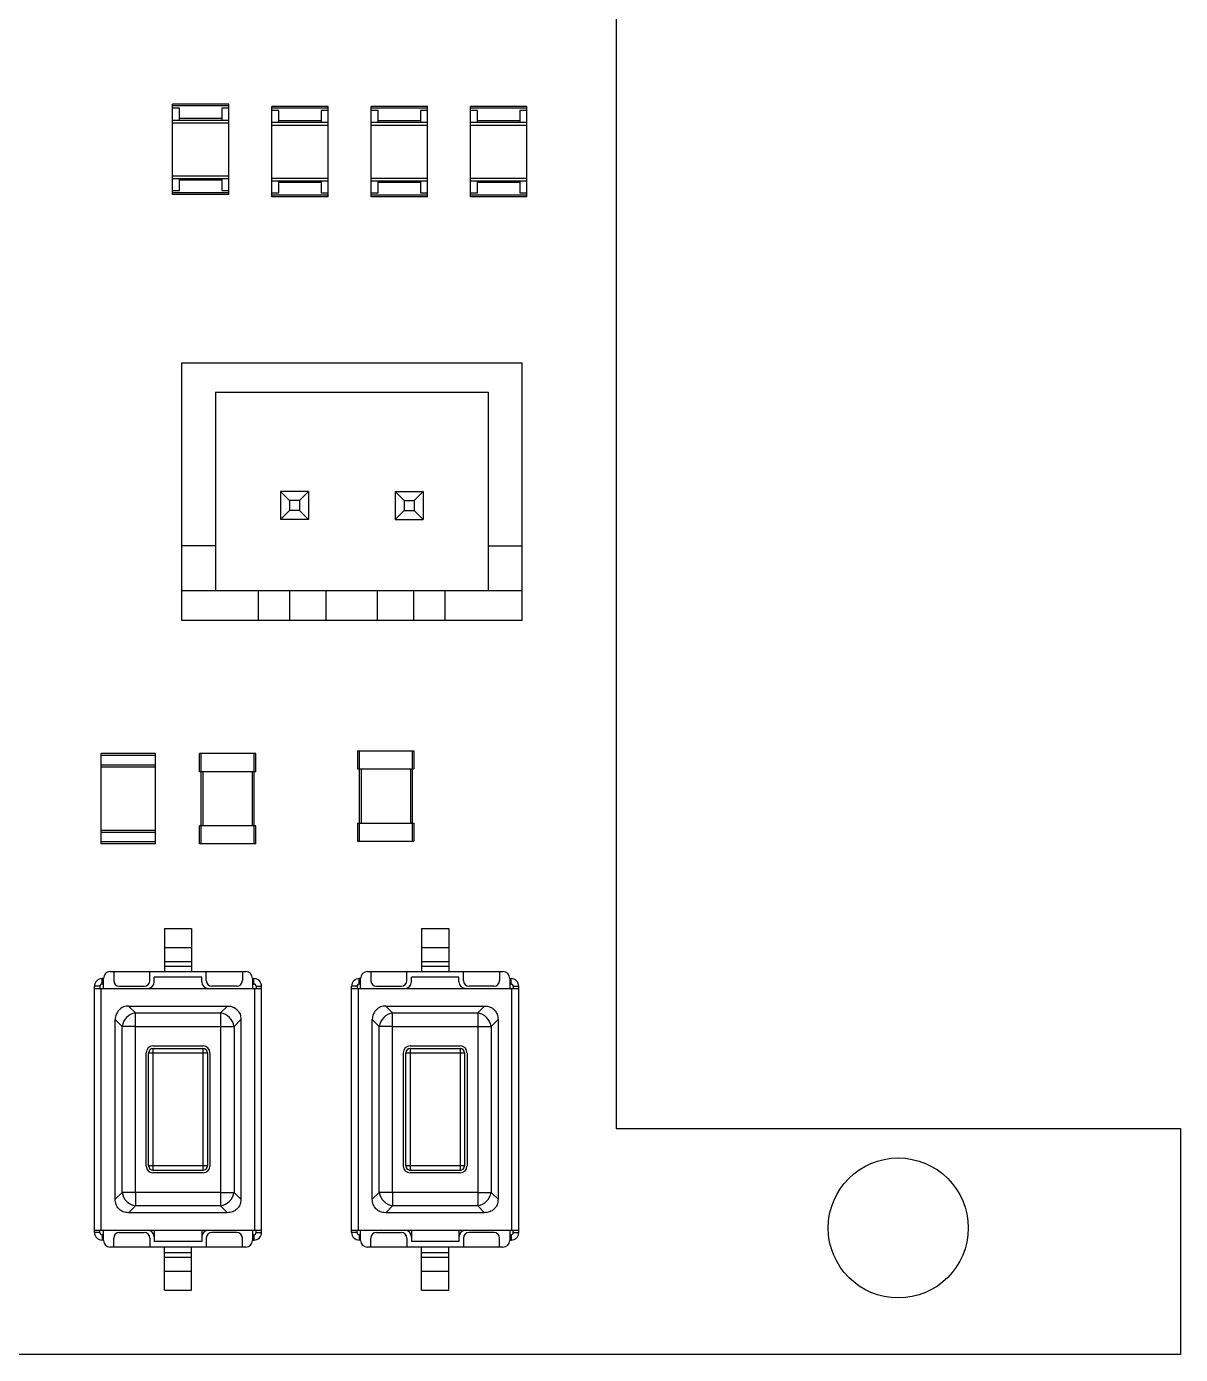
# Paper-space layout '_Front' of a CAD drawing. Header units: millimetres. Extents: x 113.8 to 173.8, y -128.2 to -58.2.
# Drawn here: x 148.21 to 173.76, y -128.2 to -98.81 of the extents above; entities that cross this region are included whole.
import ezdxf

# ---------------------------------------------------------------- set-up
doc = ezdxf.new("R2010")
doc.units = ezdxf.units.MM

psp = doc.layouts.new('_Front')

# ---------------------------------------------------------------- linework, layer by layer
at = {"color": 7, "linetype": 'Continuous', "lineweight": 25}
for p, q in [((161.262, -63.2), (161.262, -123.2)), ((151.438, -102.525), (151.438, -100.525)), ((152.688, -100.525), (151.438, -100.525)), ((152.688, -102.525), (152.688, -100.525)), ((152.688, -100.56), (151.438, -100.56)), ((151.594, -100.612), (151.438, -100.612)), ((151.594, -100.875), (151.594, -100.612)), ((152.688, -100.612), (152.531, -100.612)), ((152.531, -100.612), (152.531, -100.875)), ((153.637, -102.575), (153.637, -100.575)), ((154.887, -100.575), (153.637, -100.575)), ((154.887, -100.61), (153.637, -100.61)), ((153.794, -100.662), (153.637, -100.662)), ((153.794, -100.925), (153.794, -100.662)), ((154.887, -100.662), (154.731, -100.662)), ((154.731, -100.662), (154.731, -100.925)), ((154.887, -102.575), (154.887, -100.575)), ((157.088, -100.575), (155.838, -100.575)), ((155.838, -102.575), (155.838, -100.575)), ((157.088, -100.61), (155.838, -100.61)), ((155.994, -100.662), (155.838, -100.662)), ((155.994, -100.925), (155.994, -100.662)), ((157.088, -100.662), (156.931, -100.662)), ((156.931, -100.662), (156.931, -100.925)), ((157.088, -102.575), (157.088, -100.575)), ((158.037, -102.575), (158.037, -100.575)), ((159.287, -100.575), (158.037, -100.575)), ((159.287, -100.61), (158.037, -100.61)), ((158.194, -100.662), (158.037, -100.662)), ((158.194, -100.925), (158.194, -100.662)), ((159.131, -100.662), (159.131, -100.925)), ((159.287, -100.662), (159.131, -100.662)), ((159.287, -102.575), (159.287, -100.575)), ((151.438, -100.875), (152.688, -100.875)), ((151.438, -100.94), (152.688, -100.94)), ((152.531, -100.84), (151.594, -100.84)), ((153.637, -100.925), (154.887, -100.925)), ((153.637, -100.99), (154.887, -100.99)), ((154.731, -100.89), (153.794, -100.89)), ((155.838, -100.925), (157.088, -100.925)), ((155.838, -100.99), (157.088, -100.99)), ((156.931, -100.89), (155.994, -100.89)), ((158.037, -100.925), (159.287, -100.925)), ((158.037, -100.99), (159.287, -100.99)), ((159.131, -100.89), (158.194, -100.89)), ((151.438, -102.11), (152.688, -102.11)), ((152.688, -102.175), (151.438, -102.175)), ((151.594, -102.438), (151.594, -102.175)), ((152.531, -102.21), (151.594, -102.21)), ((152.531, -102.175), (152.531, -102.438)), ((153.637, -102.16), (154.887, -102.16)), ((154.887, -102.225), (153.637, -102.225)), ((153.794, -102.487), (153.794, -102.225)), ((154.731, -102.26), (153.794, -102.26)), ((154.731, -102.225), (154.731, -102.487)), ((155.838, -102.16), (157.088, -102.16)), ((157.088, -102.225), (155.838, -102.225)), ((155.994, -102.487), (155.994, -102.225)), ((156.931, -102.26), (155.994, -102.26)), ((156.931, -102.225), (156.931, -102.487)), ((158.037, -102.16), (159.287, -102.16)), ((159.287, -102.225), (158.037, -102.225)), ((158.194, -102.487), (158.194, -102.225)), ((159.131, -102.26), (158.194, -102.26)), ((159.131, -102.225), (159.131, -102.487)), ((151.438, -102.438), (151.594, -102.438)), ((152.688, -102.49), (151.438, -102.49)), ((152.688, -102.525), (151.438, -102.525)), ((152.531, -102.438), (152.688, -102.438)), ((153.637, -102.487), (153.794, -102.487)), ((154.887, -102.54), (153.637, -102.54)), ((154.887, -102.575), (153.637, -102.575)), ((154.731, -102.487), (154.887, -102.487)), ((155.838, -102.487), (155.994, -102.487)), ((157.088, -102.54), (155.838, -102.54)), ((157.088, -102.575), (155.838, -102.575)), ((156.931, -102.487), (157.088, -102.487)), ((158.037, -102.487), (158.194, -102.487)), ((159.287, -102.54), (158.037, -102.54)), ((159.287, -102.575), (158.037, -102.575)), ((159.131, -102.487), (159.287, -102.487)), ((151.643, -106.25), (159.183, -106.25)), ((151.643, -111.95), (151.643, -106.25)), ((159.183, -111.95), (159.183, -106.25)), ((152.393, -106.9), (152.393, -111.3)), ((152.393, -106.9), (158.433, -106.9)), ((158.433, -106.9), (158.433, -111.3)), ((154.032, -109.3), (153.833, -109.1)), ((154.452, -109.1), (153.833, -109.1)), ((153.833, -109.1), (153.833, -109.72)), ((154.252, -109.3), (154.032, -109.3)), ((154.032, -109.3), (154.032, -109.52)), ((154.252, -109.3), (154.452, -109.1)), ((154.252, -109.3), (154.252, -109.52)), ((154.452, -109.1), (154.452, -109.72)), ((156.373, -109.1), (156.373, -109.72)), ((156.572, -109.3), (156.373, -109.1)), ((156.373, -109.1), (156.993, -109.1)), ((156.572, -109.3), (156.572, -109.52)), ((156.572, -109.3), (156.792, -109.3)), ((156.792, -109.3), (156.993, -109.1)), ((156.792, -109.3), (156.792, -109.52)), ((156.993, -109.1), (156.993, -109.72)), ((154.032, -109.52), (153.833, -109.72)), ((154.252, -109.52), (154.032, -109.52)), ((154.252, -109.52), (154.452, -109.72)), ((156.572, -109.52), (156.373, -109.72)), ((156.572, -109.52), (156.792, -109.52)), ((156.792, -109.52), (156.993, -109.72)), ((154.452, -109.72), (153.833, -109.72)), ((156.373, -109.72), (156.993, -109.72)), ((152.393, -110.3), (151.643, -110.3)), ((158.433, -110.3), (159.183, -110.3)), ((159.183, -111.3), (151.643, -111.3)), ((153.343, -111.95), (153.343, -111.3)), ((154.042, -111.95), (154.042, -111.3)), ((154.843, -111.95), (154.843, -111.3)), ((155.982, -111.95), (155.982, -111.3)), ((156.782, -111.95), (156.782, -111.3)), ((157.482, -111.95), (157.482, -111.3)), ((159.183, -111.95), (151.643, -111.95)), ((149.863, -116.9), (149.863, -114.9)), ((151.062, -114.9), (149.863, -114.9)), ((151.062, -116.9), (151.062, -114.9)), ((153.287, -114.9), (152.037, -114.9)), ((152.037, -115.3), (152.037, -114.9)), ((152.077, -116.9), (152.077, -114.9)), ((153.248, -116.9), (153.248, -114.9)), ((153.287, -115.3), (153.287, -114.9)), ((155.537, -114.838), (155.537, -115.237)), ((155.537, -114.838), (156.787, -114.838)), ((155.577, -114.838), (155.577, -116.838)), ((156.748, -114.838), (156.748, -116.838)), ((156.787, -114.838), (156.787, -115.237)), ((151.062, -114.945), (149.863, -114.945)), ((151.062, -115.155), (149.863, -115.155)), ((151.062, -115.2), (149.863, -115.2)), ((153.287, -115.3), (152.037, -115.3)), ((152.118, -116.5), (152.118, -115.3)), ((153.208, -116.5), (153.208, -115.3)), ((155.537, -115.237), (156.787, -115.237)), ((155.618, -115.237), (155.618, -116.438)), ((156.708, -115.237), (156.708, -116.438)), ((151.062, -116.6), (149.863, -116.6)), ((151.062, -116.645), (149.863, -116.645)), ((152.037, -116.9), (152.037, -116.5)), ((153.287, -116.5), (152.037, -116.5)), ((153.287, -116.9), (153.287, -116.5)), ((155.537, -116.438), (155.537, -116.838)), ((155.537, -116.438), (156.787, -116.438)), ((156.787, -116.438), (156.787, -116.838)), ((151.062, -116.855), (149.863, -116.855)), ((151.062, -116.9), (149.863, -116.9)), ((153.287, -116.9), (152.037, -116.9)), ((155.537, -116.838), (156.787, -116.838)), ((151.262, -118.775), (151.262, -119.725)), ((151.262, -118.775), (151.863, -118.775)), ((151.863, -118.775), (151.863, -119.725)), ((156.958, -118.775), (156.958, -119.725)), ((156.958, -118.775), (157.558, -118.775)), ((157.558, -118.775), (157.558, -119.725)), ((151.262, -119.195), (151.863, -119.195)), ((156.958, -119.195), (157.558, -119.195)), ((151.262, -119.501), (151.863, -119.501)), ((151.262, -119.607), (151.863, -119.607)), ((156.958, -119.501), (157.558, -119.501)), ((156.958, -119.607), (157.558, -119.607)), ((149.882, -120), (149.882, -119.88)), ((149.912, -119.88), (149.882, -119.88)), ((149.912, -120.1), (149.912, -119.875)), ((150.062, -119.725), (153.062, -119.725)), ((150.137, -119.725), (150.137, -119.925)), ((150.938, -119.925), (150.938, -119.725)), ((152.088, -119.85), (151.037, -119.85)), ((151.037, -119.95), (151.037, -119.85)), ((152.088, -119.95), (152.088, -119.85)), ((152.188, -119.925), (152.188, -119.725)), ((152.988, -119.725), (152.988, -119.925)), ((153.213, -119.875), (153.213, -120.1)), ((153.213, -119.88), (153.243, -119.88)), ((153.243, -120), (153.243, -119.88)), ((155.577, -120), (155.577, -119.88)), ((155.607, -119.88), (155.577, -119.88)), ((155.607, -120.1), (155.607, -119.875)), ((155.757, -119.725), (158.757, -119.725)), ((155.833, -119.725), (155.833, -119.925)), ((156.632, -119.925), (156.632, -119.725)), ((157.782, -119.85), (156.732, -119.85)), ((156.732, -119.95), (156.732, -119.85)), ((157.782, -119.95), (157.782, -119.85)), ((157.882, -119.925), (157.882, -119.725)), ((158.683, -119.725), (158.683, -119.925)), ((158.907, -119.875), (158.907, -120.1)), ((158.907, -119.88), (158.938, -119.88)), ((158.938, -120), (158.938, -119.88)), ((149.713, -125.5), (149.713, -120.05)), ((149.833, -120.05), (149.713, -120.05)), ((149.713, -120.1), (153.412, -120.1)), ((149.833, -120.05), (149.833, -120.1)), ((149.863, -125.45), (149.863, -120.1)), ((149.912, -120), (149.882, -120)), ((150.262, -120.05), (150.812, -120.05)), ((152.863, -120.05), (152.312, -120.05)), ((153.213, -120), (153.243, -120)), ((153.262, -125.45), (153.262, -120.1)), ((153.292, -120.05), (153.412, -120.05)), ((153.292, -120.05), (153.292, -120.1)), ((153.412, -125.5), (153.412, -120.05)), ((155.407, -125.5), (155.407, -120.05)), ((155.528, -120.05), (155.407, -120.05)), ((155.407, -120.1), (159.107, -120.1)), ((155.528, -120.05), (155.528, -120.1)), ((155.558, -125.45), (155.558, -120.1)), ((155.607, -120), (155.577, -120)), ((155.958, -120.05), (156.507, -120.05)), ((158.558, -120.05), (158.007, -120.05)), ((158.907, -120), (158.938, -120)), ((158.958, -125.45), (158.958, -120.1)), ((158.988, -120.05), (159.107, -120.05)), ((158.988, -120.05), (158.988, -120.1)), ((159.107, -125.5), (159.107, -120.05)), ((150.467, -120.488), (150.62, -120.641)), ((150.467, -120.488), (152.658, -120.488)), ((152.658, -120.488), (152.505, -120.641)), ((156.162, -120.488), (156.315, -120.641)), ((156.162, -120.488), (158.353, -120.488)), ((158.353, -120.488), (158.2, -120.641)), ((150.17, -120.784), (150.323, -120.938)), ((150.17, -124.766), (150.17, -120.784)), ((150.62, -120.641), (152.505, -120.641)), ((150.62, -120.938), (150.62, -120.641)), ((152.505, -120.641), (152.505, -124.909)), ((152.955, -120.784), (152.802, -120.938)), ((152.955, -120.784), (152.955, -124.766)), ((155.865, -120.784), (156.018, -120.938)), ((155.865, -124.766), (155.865, -120.784)), ((156.315, -120.938), (156.315, -120.641)), ((156.315, -120.641), (158.2, -120.641)), ((158.2, -120.641), (158.2, -124.909)), ((158.65, -120.784), (158.497, -120.938)), ((158.65, -120.784), (158.65, -124.766)), ((150.62, -120.938), (150.323, -120.938)), ((150.323, -124.612), (150.323, -120.938)), ((152.505, -120.938), (152.802, -120.938)), ((152.802, -120.938), (152.802, -124.612)), ((156.315, -120.938), (156.018, -120.938)), ((156.018, -124.612), (156.018, -120.938)), ((158.2, -120.938), (158.497, -120.938)), ((158.497, -120.938), (158.497, -124.612)), ((151.007, -121.37), (152.118, -121.37)), ((156.702, -121.37), (157.812, -121.37)), ((150.857, -124.03), (150.857, -121.52)), ((150.912, -121.525), (152.213, -121.525)), ((150.912, -124.025), (150.912, -121.525)), ((151.012, -124.125), (151.012, -121.425)), ((151.012, -121.425), (152.113, -121.425)), ((152.113, -121.425), (152.113, -124.125)), ((152.213, -121.525), (152.213, -124.025)), ((152.268, -121.52), (152.268, -124.03)), ((156.553, -124.03), (156.553, -121.52)), ((156.607, -121.525), (157.907, -121.525)), ((156.607, -124.025), (156.607, -121.525)), ((156.708, -124.125), (156.708, -121.425)), ((156.708, -121.425), (157.808, -121.425)), ((157.808, -121.425), (157.808, -124.125)), ((157.907, -121.525), (157.907, -124.025)), ((157.963, -121.52), (157.963, -124.03)), ((161.262, -123.2), (173.762, -123.2)), ((173.762, -123.2), (173.762, -128.2)), ((152.213, -124.025), (150.912, -124.025)), ((157.907, -124.025), (156.607, -124.025)), ((152.118, -124.18), (151.007, -124.18)), ((152.113, -124.125), (151.012, -124.125)), ((157.812, -124.18), (156.702, -124.18)), ((157.808, -124.125), (156.708, -124.125)), ((150.17, -124.766), (150.323, -124.612)), ((150.62, -124.612), (150.323, -124.612)), ((152.505, -124.612), (152.802, -124.612)), ((152.955, -124.766), (152.802, -124.612)), ((155.865, -124.766), (156.018, -124.612)), ((156.315, -124.612), (156.018, -124.612)), ((158.2, -124.612), (158.497, -124.612)), ((158.65, -124.766), (158.497, -124.612)), ((150.467, -125.062), (150.62, -124.909)), ((152.505, -124.909), (150.62, -124.909)), ((152.658, -125.062), (152.505, -124.909)), ((156.162, -125.062), (156.315, -124.909)), ((158.2, -124.909), (156.315, -124.909)), ((158.353, -125.062), (158.2, -124.909)), ((152.658, -125.062), (150.467, -125.062)), ((158.353, -125.062), (156.162, -125.062)), ((149.713, -125.45), (153.412, -125.45)), ((149.833, -125.5), (149.713, -125.5)), ((149.833, -125.5), (149.833, -125.45)), ((149.912, -125.675), (149.912, -125.45)), ((150.262, -125.5), (150.812, -125.5)), ((151.037, -125.45), (151.037, -125.7)), ((152.088, -125.45), (152.088, -125.7)), ((152.863, -125.5), (152.312, -125.5)), ((153.213, -125.45), (153.213, -125.675)), ((153.292, -125.5), (153.292, -125.45)), ((153.292, -125.5), (153.412, -125.5)), ((155.407, -125.45), (159.107, -125.45)), ((155.528, -125.5), (155.407, -125.5)), ((155.528, -125.5), (155.528, -125.45)), ((155.607, -125.675), (155.607, -125.45)), ((155.958, -125.5), (156.507, -125.5)), ((156.732, -125.45), (156.732, -125.7)), ((157.782, -125.45), (157.782, -125.7)), ((158.558, -125.5), (158.007, -125.5)), ((158.907, -125.45), (158.907, -125.675)), ((158.988, -125.5), (158.988, -125.45)), ((158.988, -125.5), (159.107, -125.5)), ((149.882, -125.55), (149.882, -125.67)), ((149.912, -125.55), (149.882, -125.55)), ((149.912, -125.67), (149.882, -125.67)), ((150.137, -125.825), (150.137, -125.625)), ((150.938, -125.625), (150.938, -125.825)), ((152.088, -125.7), (151.037, -125.7)), ((152.188, -125.625), (152.188, -125.825)), ((152.988, -125.825), (152.988, -125.625)), ((153.213, -125.55), (153.243, -125.55)), ((153.213, -125.67), (153.243, -125.67)), ((153.243, -125.55), (153.243, -125.67)), ((155.577, -125.55), (155.577, -125.67)), ((155.607, -125.55), (155.577, -125.55)), ((155.607, -125.67), (155.577, -125.67)), ((155.833, -125.825), (155.833, -125.625)), ((156.632, -125.625), (156.632, -125.825)), ((157.782, -125.7), (156.732, -125.7)), ((157.882, -125.625), (157.882, -125.825)), ((158.683, -125.825), (158.683, -125.625)), ((158.907, -125.55), (158.938, -125.55)), ((158.907, -125.67), (158.938, -125.67)), ((158.938, -125.55), (158.938, -125.67)), ((153.062, -125.825), (150.062, -125.825)), ((151.262, -126.775), (151.262, -125.825)), ((151.262, -125.943), (151.863, -125.943)), ((151.262, -126.049), (151.863, -126.049)), ((151.863, -126.775), (151.863, -125.825)), ((158.757, -125.825), (155.757, -125.825)), ((156.958, -126.775), (156.958, -125.825)), ((156.958, -125.943), (157.558, -125.943)), ((156.958, -126.049), (157.558, -126.049)), ((157.558, -126.775), (157.558, -125.825)), ((151.262, -126.355), (151.863, -126.355)), ((156.958, -126.355), (157.558, -126.355)), ((151.262, -126.775), (151.863, -126.775)), ((156.958, -126.775), (157.558, -126.775)), ((173.762, -128.2), (113.763, -128.2))]:
    psp.add_line(p, q, dxfattribs=at)
at = {"color": 7, "linetype": 'Continuous', "lineweight": 25, "flags": 128}
for points in [[(150.62, -120.938), (151.676, -120.938), (152.505, -120.938)], [(150.62, -124.612), (150.62, -122.555), (150.62, -120.938)], [(156.315, -120.938), (157.371, -120.938), (158.2, -120.938)], [(156.315, -124.612), (156.315, -122.555), (156.315, -120.938)], [(150.62, -124.612), (150.62, -124.66), (150.62, -124.706), (150.62, -124.75), (150.62, -124.791), (150.62, -124.829), (150.62, -124.861), (150.62, -124.888), (150.62, -124.909)], [(152.505, -124.612), (151.449, -124.612), (150.62, -124.612)], [(156.315, -124.612), (156.315, -124.66), (156.315, -124.706), (156.315, -124.75), (156.315, -124.791), (156.315, -124.829), (156.315, -124.861), (156.315, -124.888), (156.315, -124.909)], [(158.2, -124.612), (157.144, -124.612), (156.315, -124.612)]]:
    psp.add_lwpolyline(points, dxfattribs=at)
at = {"color": 7, "linetype": 'Continuous', "lineweight": 25}
psp.add_circle((167.512, -125.4), 1.55, dxfattribs=at)
for centre, radius, start, end in [((149.882, -120.05), 0.17, 90, 180), ((150.062, -119.875), 0.15, 90, 180), ((150.262, -119.925), 0.125, 180, 270), ((150.812, -119.925), 0.125, 270, 0), ((152.312, -119.925), 0.125, 180, 270), ((152.863, -119.925), 0.125, 270, 0), ((153.062, -119.875), 0.15, 0, 90), ((153.243, -120.05), 0.17, 0, 90), ((155.577, -120.05), 0.17, 90, 180), ((155.757, -119.875), 0.15, 90, 180), ((155.958, -119.925), 0.125, 180, 270), ((156.507, -119.925), 0.125, 270, 360), ((158.007, -119.925), 0.125, 180, 270), ((158.558, -119.925), 0.125, 270, 0), ((158.757, -119.875), 0.15, 0, 90), ((158.938, -120.05), 0.17, 0, 90), ((149.882, -120.05), 0.05, 90, 180), ((150.887, -119.95), 0.15, 270, 360), ((152.238, -119.95), 0.15, 180, 270), ((153.243, -120.05), 0.05, 0, 90), ((155.577, -120.05), 0.05, 90, 180), ((156.583, -119.95), 0.15, 270, 360), ((157.933, -119.95), 0.15, 180, 270), ((158.938, -120.05), 0.05, 0, 90), ((150.675, -120.993), 0.356, 98.8794, 171.1206), ((152.45, -120.993), 0.356, 8.8794, 81.1206), ((156.37, -120.993), 0.356, 98.8794, 171.1206), ((158.145, -120.993), 0.356, 8.8794, 81.1206), ((151.007, -121.52), 0.15, 90, 180), ((152.118, -121.52), 0.15, 0, 90), ((156.702, -121.52), 0.15, 90, 180), ((157.812, -121.52), 0.15, 0, 90), ((151.012, -121.525), 0.1, 90, 180), ((152.113, -121.525), 0.1, 0, 90), ((156.708, -121.525), 0.1, 90, 180), ((157.808, -121.525), 0.1, 360, 90), ((151.007, -124.03), 0.15, 180, 270), ((151.012, -124.025), 0.1, 180, 270), ((152.113, -124.025), 0.1, 270, 0), ((152.118, -124.03), 0.15, 270, 360), ((156.702, -124.03), 0.15, 180, 270), ((156.708, -124.025), 0.1, 180, 270), ((157.808, -124.025), 0.1, 270, 0), ((157.812, -124.03), 0.15, 270, 360), ((150.675, -124.557), 0.356, 188.8794, 261.1206), ((152.45, -124.557), 0.356, 278.8794, 351.1206), ((156.37, -124.557), 0.356, 188.8794, 261.1206), ((158.145, -124.557), 0.356, 278.8794, 351.1206), ((149.882, -125.5), 0.17, 180, 270), ((149.882, -125.5), 0.05, 180, 270), ((150.262, -125.625), 0.125, 90, 180), ((150.812, -125.625), 0.125, 0, 90), ((150.887, -125.6), 0.15, 0, 90), ((152.238, -125.6), 0.15, 90, 180), ((152.312, -125.625), 0.125, 90, 180), ((152.863, -125.625), 0.125, 0, 90), ((153.243, -125.5), 0.05, 270, 360), ((153.243, -125.5), 0.17, 270, 0), ((155.577, -125.5), 0.17, 180, 270), ((155.577, -125.5), 0.05, 180, 270), ((155.958, -125.625), 0.125, 90, 180), ((156.507, -125.625), 0.125, 0, 90), ((156.583, -125.6), 0.15, 0, 90), ((157.933, -125.6), 0.15, 90, 180), ((158.007, -125.625), 0.125, 90, 180), ((158.558, -125.625), 0.125, 0, 90), ((158.938, -125.5), 0.05, 270, 360), ((158.938, -125.5), 0.17, 270, 360), ((150.062, -125.675), 0.15, 180, 270), ((153.062, -125.675), 0.15, 270, 0), ((155.757, -125.675), 0.15, 180, 270), ((158.757, -125.675), 0.15, 270, 0)]:
    psp.add_arc(centre, radius, start, end, dxfattribs=at)
for points, knots in [([(150.467, -120.488), (150.448, -120.489), (150.41, -120.491), (150.354, -120.507), (150.301, -120.535), (150.255, -120.573), (150.217, -120.619), (150.19, -120.671), (150.173, -120.727), (150.171, -120.765), (150.17, -120.784)], [0, 0, 0, 0, 0.1214342, 0.2456648, 0.3721885, 0.5, 0.6278115, 0.7543352, 0.8785658, 1, 1, 1, 1]), ([(152.658, -120.488), (152.679, -120.488), (152.72, -120.49), (152.778, -120.508), (152.831, -120.536), (152.889, -120.586), (152.945, -120.669), (152.952, -120.745), (152.955, -120.784)], [0, 0, 0, 0, 0.134432, 0.26145, 0.386435, 0.515023, 0.752319, 1, 1, 1, 1]), ([(156.162, -120.488), (156.143, -120.489), (156.105, -120.491), (156.049, -120.507), (155.996, -120.535), (155.95, -120.573), (155.912, -120.619), (155.885, -120.671), (155.868, -120.727), (155.866, -120.765), (155.865, -120.784)], [0, 0, 0, 0, 0.121434, 0.245665, 0.372189, 0.5, 0.627811, 0.754335, 0.878566, 1, 1, 1, 1]), ([(158.353, -120.488), (158.374, -120.488), (158.415, -120.49), (158.473, -120.508), (158.526, -120.536), (158.584, -120.586), (158.64, -120.669), (158.647, -120.745), (158.65, -120.784)], [0, 0, 0, 0, 0.134432, 0.26145, 0.386435, 0.515023, 0.752319, 1, 1, 1, 1]), ([(150.467, -125.062), (150.446, -125.062), (150.405, -125.06), (150.347, -125.042), (150.294, -125.014), (150.236, -124.964), (150.18, -124.881), (150.173, -124.805), (150.17, -124.766)], [0, 0, 0, 0, 0.134432, 0.26145, 0.386435, 0.515023, 0.752319, 1, 1, 1, 1]), ([(152.955, -124.766), (152.954, -124.787), (152.952, -124.828), (152.935, -124.886), (152.906, -124.939), (152.856, -124.997), (152.774, -125.052), (152.697, -125.059), (152.658, -125.062)], [0, 0, 0, 0, 0.134432, 0.26145, 0.386435, 0.515023, 0.752319, 1, 1, 1, 1]), ([(156.162, -125.062), (156.141, -125.062), (156.1, -125.06), (156.042, -125.042), (155.989, -125.014), (155.931, -124.964), (155.875, -124.881), (155.868, -124.805), (155.865, -124.766)], [0, 0, 0, 0, 0.134432, 0.26145, 0.386435, 0.515023, 0.752319, 1, 1, 1, 1]), ([(158.65, -124.766), (158.649, -124.787), (158.647, -124.828), (158.63, -124.886), (158.601, -124.939), (158.551, -124.997), (158.469, -125.052), (158.392, -125.059), (158.353, -125.062)], [0, 0, 0, 0, 0.134432, 0.26145, 0.386435, 0.515023, 0.752319, 1, 1, 1, 1])]:
    psp.add_open_spline(points, degree=3, knots=knots, dxfattribs=at)

doc.saveas('drawing.dxf')
